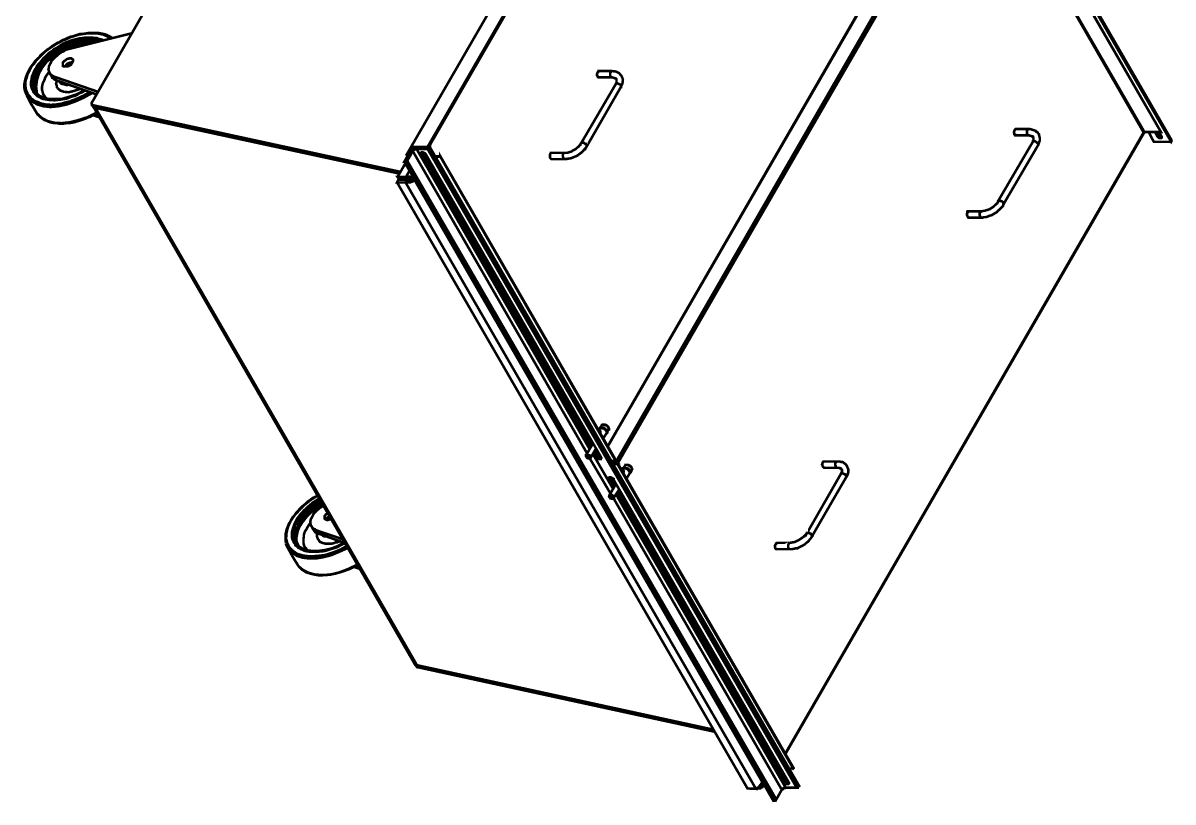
# Model space of a CAD drawing. Extents: x 0.1 to 11.6, y 0.3 to 16.2.
# Drawn here: x 2.492 to 7.016, y 5 to 8.066 of the extents above; entities that cross this region are included whole.
import ezdxf

# ---------------------------------------------------------------- set-up
doc = ezdxf.new("R2010")
doc.units = 0
doc.header["$MEASUREMENT"] = 0

msp = doc.modelspace()

# ---------------------------------------------------------------- linework, layer by layer
at = {"color": 0, "const_width": 0.01}
for points in [[(7.00999, 7.60167), (7.00999, 7.60335), (7.00999, 7.60499), (5.55832, 10.12), (5.52832, 10.17)], [(3.99832, 7.54335), (5.44336, 10.045), (5.50667, 10.045), (5.50836, 10.045), (5.50999, 10.045), (5.50999, 10.0433), (5.51167, 10.0433), (5.51167, 10.0417), (5.51167, 10.0433), (5.51335, 10.0433), (6.16835, 8.90831)], [(4.08333, 7.57835), (5.50667, 10.045)], [(6.16835, 8.905), (5.51167, 10.0417), (4.08832, 7.57835)], [(5.37999, 9.93668), (4.04167, 9.93668), (4.03, 9.93332), (4.02001, 9.92833), (4.01167, 9.91997), (2.76497, 7.75667), (2.76335, 7.75499), (2.76167, 7.75168), (2.76167, 7.74832), (2.76335, 7.74669), (2.76335, 7.74333), (2.76497, 7.74333), (2.76665, 7.74164), (2.77001, 7.74164), (3.97667, 7.47999)], [(4.79167, 6.40001), (6.20335, 8.845), (6.185, 8.875)], [(4.80664, 6.34169), (4.82335, 6.34169), (4.82667, 6.34169), (4.82667, 6.34332), (6.26833, 8.84332), (6.20503, 8.84332), (6.20335, 8.84332), (6.20335, 8.845), (6.20503, 8.845), (6.18668, 8.87668)], [(4.79167, 6.39833), (6.20503, 8.84332)], [(4.82667, 6.34169), (6.27001, 8.84332), (6.26833, 8.84332)], [(6.26665, 8.83501), (6.27501, 8.83501), (4.83003, 6.33501)], [(6.27501, 8.83333), (6.27669, 8.83333), (6.27832, 8.83501), (6.27501, 8.83501), (6.27501, 8.83333), (4.83165, 6.33333)], [(6.27669, 8.83333), (6.96832, 7.63667), (6.90332, 7.63667)], [(6.27832, 8.83501), (6.96832, 7.63667)], [(5.49001, 5.19), (6.90001, 7.63499), (6.27832, 8.715)], [(5.49164, 5.19), (6.90169, 7.63336), (6.90169, 7.63499), (6.90001, 7.63499), (6.90169, 7.63499), (6.90169, 7.63667), (6.90332, 7.63667), (6.27832, 8.71832)], [(2.84169, 8.00667), (2.84, 8.00836), (2.83501, 8.01167), (2.82835, 8.01497), (2.82167, 8.01833), (2.81332, 8.02165), (2.80501, 8.02333), (2.79665, 8.02501), (2.78836, 8.02669), (2.77832, 8.02669), (2.77001, 8.02669), (2.75999, 8.02669), (2.75, 8.02669), (2.74164, 8.02501), (2.72999, 8.02333), (2.71832, 8.02333), (2.70833, 8.02001), (2.69835, 8.01665), (2.68832, 8.01335), (2.67833, 8.01167), (2.66667, 8.00667), (2.65668, 8.00168), (2.64665, 7.99832), (2.63667, 7.99164), (2.625, 7.98665), (2.61501, 7.97999), (2.60667, 7.97499), (2.59668, 7.96669), (2.58832, 7.96164), (2.57835, 7.95335), (2.56999, 7.94667), (2.56168, 7.94), (2.55501, 7.93001), (2.54665, 7.92333), (2.53999, 7.91667), (2.53331, 7.90668), (2.52669, 7.89833), (2.52165, 7.89165), (2.51665, 7.88336), (2.51167, 7.87332), (2.50836, 7.86664), (2.50499, 7.85835), (2.50168, 7.84831), (2.5, 7.84169), (2.49832, 7.83333), (2.49669, 7.82497), (2.49669, 7.81836), (2.49669, 7.81168), (2.49832, 7.80333), (2.5, 7.79665), (2.5, 7.79335)], [(2.75331, 7.79335), (2.75168, 7.79167), (2.74164, 7.78668), (2.72999, 7.78), (2.71832, 7.77501), (2.70833, 7.77001), (2.69667, 7.76497), (2.68668, 7.76167), (2.67503, 7.75667), (2.66499, 7.75499), (2.65332, 7.75168), (2.64333, 7.74832), (2.63167, 7.74669), (2.62169, 7.74501), (2.61165, 7.74501), (2.60167, 7.74333), (2.59169, 7.74501), (2.58165, 7.74501), (2.57335, 7.74669), (2.565, 7.74832), (2.55664, 7.75168), (2.55003, 7.75499), (2.54335, 7.75667), (2.535, 7.75999), (2.53, 7.76497), (2.52333, 7.76833), (2.52001, 7.77501), (2.51497, 7.78), (2.50999, 7.78668), (2.50836, 7.79167), (2.50499, 7.79833), (2.50331, 7.80501), (2.50168, 7.81332), (2.50168, 7.81999), (2.50168, 7.82667), (2.50168, 7.83664), (2.50331, 7.84332), (2.50667, 7.85167), (2.50836, 7.86003), (2.51167, 7.86833), (2.51665, 7.87668), (2.52001, 7.88499), (2.52501, 7.89501), (2.53168, 7.90169), (2.53836, 7.91), (2.54335, 7.91835), (2.55165, 7.92665), (2.56, 7.935), (2.56668, 7.94168), (2.57667, 7.95167), (2.58501, 7.95833), (2.595, 7.965), (2.60499, 7.97168), (2.61501, 7.97835), (2.625, 7.98503), (2.63667, 7.99001), (2.64665, 7.99669), (2.65668, 8), (2.66835, 8.00499), (2.67833, 8.00999), (2.69, 8.01335), (2.69997, 8.01665), (2.71164, 8.02001), (2.72168, 8.02165), (2.73335, 8.02333), (2.74333, 8.02501), (2.75331, 8.02501), (2.76497, 8.02501), (2.77333, 8.02501), (2.78331, 8.02501), (2.79167, 8.02333), (2.80003, 8.02165), (2.80832, 8.02001), (2.815, 8.01665), (2.82335, 8.01335), (2.83003, 8.00999), (2.83501, 8.00499), (2.83664, 8.00499)], [(2.75331, 8.00836), (2.75499, 8.00836), (2.76497, 8.00836), (2.77333, 8.00667), (2.78168, 8.00667), (2.78836, 8.00331), (2.79665, 8.00168), (2.80333, 8), (2.80664, 7.99832), (2.80333, 8), (2.79665, 8.00168), (2.78836, 8.00331), (2.78168, 8.00667), (2.77333, 8.00667), (2.76497, 8.00836), (2.75499, 8.00836), (2.74669, 8.00836), (2.73665, 8.00836), (2.72667, 8.00667), (2.71669, 8.00499), (2.70665, 8.00168), (2.69499, 8), (2.685, 7.99669), (2.67503, 7.99333), (2.66499, 7.98833), (2.655, 7.98503), (2.64501, 7.97835), (2.63667, 7.97499), (2.625, 7.96832), (2.61501, 7.96332), (2.60667, 7.95503), (2.59831, 7.94997), (2.59, 7.94168), (2.58165, 7.935), (2.57335, 7.92833), (2.56668, 7.91997), (2.56, 7.91168), (2.55333, 7.905), (2.54665, 7.89665), (2.54335, 7.88835), (2.53836, 7.88167), (2.53331, 7.87169), (2.53168, 7.86501), (2.52832, 7.85835), (2.52669, 7.84831), (2.52501, 7.84169), (2.52333, 7.83501), (2.52333, 7.82667), (2.52333, 7.81999), (2.52501, 7.81332), (2.52832, 7.80664), (2.53, 7.80165), (2.53331, 7.79497), (2.53668, 7.78999), (2.54167, 7.785), (2.54665, 7.78), (2.55333, 7.77832), (2.55832, 7.77333), (2.565, 7.77001), (2.57167, 7.76665), (2.58003, 7.76665), (2.58832, 7.76497), (2.59668, 7.76335), (2.60499, 7.76335), (2.61333, 7.76167), (2.625, 7.76335), (2.63336, 7.76335), (2.64333, 7.76497), (2.65332, 7.76665), (2.66336, 7.76833), (2.67333, 7.77165), (2.68332, 7.77669), (2.69499, 7.77832), (2.70503, 7.78331), (2.715, 7.78999), (2.72499, 7.79335), (2.73503, 7.80003), (2.73665, 7.80165)], [(2.80003, 7.99669), (2.77501, 8.00331), (2.74832, 8.00499), (2.72, 8.00168), (2.68832, 7.99333), (2.65831, 7.98167), (2.62831, 7.96669), (2.60167, 7.94835), (2.57667, 7.92665), (2.55664, 7.90332), (2.54167, 7.87999), (2.53168, 7.85667), (2.52832, 7.83333), (2.53168, 7.81332), (2.53999, 7.79497)], [(2.79833, 7.99501), (2.79167, 7.99832), (2.785, 8), (2.77669, 8), (2.76833, 8.00168), (2.75999, 8.00331), (2.75168, 8.00331), (2.74164, 8.00331), (2.73167, 8.00168), (2.72331, 8), (2.71332, 8), (2.70335, 7.99832), (2.69336, 7.99501), (2.68332, 7.99001), (2.67165, 7.98833), (2.66168, 7.98335), (2.65169, 7.97835), (2.64165, 7.97331), (2.63336, 7.96669), (2.62332, 7.96164), (2.61333, 7.95503), (2.60499, 7.94997), (2.59668, 7.94168), (2.58832, 7.935), (2.58003, 7.92833), (2.57335, 7.91997), (2.56668, 7.91336), (2.56, 7.90668), (2.55501, 7.89833), (2.54833, 7.88997), (2.54335, 7.88336), (2.53999, 7.87332), (2.53668, 7.86664), (2.53331, 7.86003), (2.53168, 7.84999), (2.53168, 7.84332), (2.53, 7.83664), (2.53, 7.82835), (2.53, 7.82335), (2.53168, 7.815), (2.53168, 7.81), (2.535, 7.80333), (2.53836, 7.79833), (2.54335, 7.79167), (2.54665, 7.78836), (2.55165, 7.78331), (2.55664, 7.77832), (2.56332, 7.77669), (2.56999, 7.77333), (2.57835, 7.77001), (2.58501, 7.76833), (2.59332, 7.76665), (2.60167, 7.76665), (2.61003, 7.76665), (2.61333, 7.76665)], [(2.91835, 8.02501), (2.67833, 7.965), (2.67165, 7.96332), (2.66336, 7.96164), (2.65668, 7.95833), (2.65001, 7.95335), (2.64333, 7.95167), (2.63667, 7.94667), (2.62999, 7.94168), (2.625, 7.93668), (2.61833, 7.93164), (2.61333, 7.92665), (2.60835, 7.92165), (2.60335, 7.91667), (2.60167, 7.91), (2.59831, 7.905), (2.595, 7.89833), (2.59332, 7.89501), (2.59332, 7.88835), (2.59169, 7.88336), (2.59332, 7.87831), (2.595, 7.87332), (2.59668, 7.87001), (2.59831, 7.86501), (2.60167, 7.86165), (2.60499, 7.86003), (2.61003, 7.85667), (2.61333, 7.85499)], [(2.80664, 7.99832), (2.77501, 8.00499), (2.74333, 8.00836), (2.71164, 8.00499), (2.68001, 7.99669), (2.65001, 7.98503), (2.62332, 7.96669)], [(2.75331, 8.00836), (2.75499, 8.00836)], [(2.62332, 7.96669), (2.595, 7.94835), (2.57167, 7.92503), (2.55165, 7.90169), (2.53668, 7.87831), (2.52669, 7.85499), (2.52333, 7.83165), (2.52501, 7.81168), (2.53331, 7.79335), (2.54833, 7.77832), (2.56668, 7.76833), (2.59, 7.76335), (2.61664, 7.76167), (2.64501, 7.76497), (2.67665, 7.77333), (2.70665, 7.785), (2.73665, 7.80165)], [(2.78668, 7.99164), (2.77669, 7.99333), (2.76833, 7.99501), (2.75999, 7.99501), (2.75168, 7.99501), (2.74164, 7.99501), (2.73167, 7.99333), (2.72168, 7.99164), (2.71332, 7.99001), (2.70335, 7.98833), (2.69336, 7.98503), (2.68332, 7.98167), (2.67165, 7.97667), (2.66168, 7.97331), (2.65169, 7.96669), (2.64165, 7.96332), (2.63336, 7.95665), (2.62332, 7.95167), (2.61333, 7.94499), (2.60499, 7.93832), (2.59668, 7.93001), (2.59, 7.92333), (2.58165, 7.91667), (2.57497, 7.90831), (2.56668, 7.90169), (2.56168, 7.89501), (2.55501, 7.88499), (2.55165, 7.87831), (2.54665, 7.87169), (2.54335, 7.86165), (2.53999, 7.85499), (2.53668, 7.84831), (2.535, 7.83832), (2.53331, 7.83165), (2.53331, 7.82497), (2.53331, 7.81836), (2.535, 7.81168), (2.53668, 7.80501), (2.53836, 7.79833), (2.53999, 7.79665)], [(2.54497, 7.78999), (2.54335, 7.78999), (2.54167, 7.79665), (2.53999, 7.80165), (2.53836, 7.80832), (2.53668, 7.815), (2.53668, 7.82335), (2.53668, 7.83003), (2.53836, 7.83664), (2.53999, 7.845), (2.54335, 7.85167), (2.54497, 7.86003), (2.55003, 7.86833), (2.55501, 7.875), (2.55832, 7.88336), (2.565, 7.89165), (2.56999, 7.89833), (2.57835, 7.90668), (2.58333, 7.91336), (2.59169, 7.91997), (2.59999, 7.92833), (2.60835, 7.935), (2.61664, 7.94168), (2.625, 7.94667), (2.63499, 7.95335), (2.64501, 7.95833), (2.65332, 7.965), (2.66336, 7.96832), (2.67333, 7.97331), (2.68332, 7.97667), (2.69499, 7.97999), (2.70503, 7.98335), (2.715, 7.98665), (2.72331, 7.98833), (2.73335, 7.99001), (2.74333, 7.99001), (2.75331, 7.99164), (2.76167, 7.99164), (2.77001, 7.99001), (2.77669, 7.99001)], [(2.66, 7.95833), (2.66, 7.96001), (2.66997, 7.965), (2.68001, 7.96832), (2.69, 7.97331), (2.69997, 7.97667), (2.71001, 7.97835), (2.72, 7.97999), (2.72999, 7.98335), (2.74164, 7.98503), (2.75, 7.98503), (2.75836, 7.98665)], [(2.63167, 7.94168), (2.60667, 7.93001), (2.58501, 7.91336), (2.56836, 7.89165), (2.55501, 7.86833), (2.54665, 7.84169), (2.54335, 7.815), (2.54665, 7.78836)], [(2.54167, 7.88499), (2.53836, 7.88167), (2.53331, 7.87169), (2.53168, 7.86501), (2.52832, 7.85667), (2.52669, 7.84831), (2.52501, 7.84169), (2.52333, 7.83501), (2.52333, 7.82667), (2.52333, 7.81999), (2.52501, 7.81332), (2.52832, 7.80664), (2.53, 7.80165), (2.53168, 7.79833)], [(2.54167, 7.88499), (2.54335, 7.88499)], [(2.58501, 7.76833), (2.58333, 7.77001), (2.57835, 7.77501), (2.57497, 7.78), (2.57167, 7.785), (2.56999, 7.78999), (2.56836, 7.79665), (2.56668, 7.80165), (2.56668, 7.81), (2.56668, 7.815), (2.56836, 7.82335), (2.56999, 7.83003), (2.57335, 7.83664), (2.57667, 7.84332), (2.57835, 7.84999), (2.58333, 7.85835), (2.58832, 7.86501), (2.59332, 7.87169), (2.595, 7.87332)], [(2.59668, 7.87001), (2.60499, 7.85499), (2.60667, 7.84999), (2.61003, 7.84831), (2.61333, 7.845), (2.61833, 7.84169), (2.62332, 7.84), (2.78, 7.785)], [(2.68668, 7.91168), (2.68332, 7.91168), (2.68001, 7.91), (2.67665, 7.91), (2.67165, 7.90831), (2.66997, 7.90668), (2.66499, 7.905), (2.66168, 7.90169), (2.66, 7.89833), (2.65831, 7.89501)], [(2.66, 7.89665), (2.66, 7.89833), (2.66336, 7.90169), (2.66667, 7.905), (2.67165, 7.90668), (2.67503, 7.90831), (2.68001, 7.91), (2.68332, 7.91168)], [(2.685, 7.90831), (2.68332, 7.90831), (2.68164, 7.90668), (2.67665, 7.90668), (2.67333, 7.905), (2.66997, 7.90332), (2.66667, 7.90001), (2.66336, 7.89665), (2.66, 7.89501)], [(2.68332, 7.90668), (2.68001, 7.905), (2.67665, 7.90332), (2.67165, 7.90169), (2.66997, 7.89833), (2.66667, 7.89665), (2.66499, 7.89501)], [(4.80832, 7.85167), (4.75667, 7.85167), (4.75499, 7.85167), (4.75331, 7.85335), (4.75168, 7.85499), (4.75168, 7.85835), (4.75, 7.86003), (4.75, 7.86333), (4.75, 7.86664), (4.75168, 7.87001), (4.75168, 7.87169), (4.75331, 7.87332), (4.75667, 7.875), (4.75667, 7.87668), (4.80832, 7.87668), (4.80664, 7.87668), (4.80501, 7.875), (4.80333, 7.87332), (4.80333, 7.87169), (4.80165, 7.87001), (4.80165, 7.86664), (4.80165, 7.86333), (4.80165, 7.86003), (4.80165, 7.85835), (4.80333, 7.85499), (4.80333, 7.85335), (4.80501, 7.85167), (4.80664, 7.85167), (4.80832, 7.85167), (4.81, 7.85167), (4.815, 7.84999), (4.81668, 7.84999), (4.81999, 7.84831), (4.82167, 7.84831), (4.82335, 7.84831), (4.82497, 7.84668), (4.82667, 7.845), (4.82667, 7.84169), (4.82667, 7.84), (4.82667, 7.83664), (4.82667, 7.83501), (4.82667, 7.83165), (4.82497, 7.82835), (4.82335, 7.82497), (4.68668, 7.59169), (4.685, 7.59), (4.685, 7.58664), (4.68001, 7.58333), (4.67665, 7.57835), (4.67333, 7.57667), (4.66835, 7.57167), (4.66336, 7.56836), (4.66, 7.56668), (4.65332, 7.56332), (4.65001, 7.56), (4.64333, 7.55832), (4.63835, 7.55664), (4.63336, 7.55501), (4.62831, 7.55501), (4.625, 7.55501), (4.62169, 7.55501), (4.57167, 7.55501), (4.56999, 7.55501), (4.56836, 7.55501), (4.56836, 7.55333), (4.56668, 7.55165), (4.565, 7.54833), (4.565, 7.54497), (4.565, 7.54335), (4.565, 7.53999), (4.565, 7.53668), (4.56668, 7.53331), (4.56836, 7.53168), (4.56999, 7.53), (4.57167, 7.53), (4.62169, 7.53), (4.61664, 7.535), (4.61501, 7.54335), (4.61664, 7.55165), (4.61833, 7.55333), (4.62001, 7.55501), (4.62169, 7.55501)], [(4.84332, 7.81332), (4.84999, 7.82835), (4.85167, 7.84332), (4.84668, 7.85667), (4.83664, 7.86833), (4.82335, 7.875), (4.80832, 7.87668)], [(2.62332, 7.84), (2.61333, 7.85499), (2.78668, 7.79497)], [(2.62668, 7.81), (2.625, 7.81332), (2.625, 7.81668), (2.62332, 7.82167), (2.62169, 7.82667), (2.62332, 7.83165), (2.62332, 7.83664), (2.625, 7.84)], [(2.67333, 7.82335), (2.67165, 7.82335), (2.66667, 7.82167), (2.66168, 7.82167), (2.65668, 7.82335), (2.65169, 7.82497), (2.64833, 7.82497), (2.64333, 7.82667), (2.63997, 7.83003), (2.63667, 7.83333), (2.63667, 7.83664)], [(4.68668, 7.59169), (4.68832, 7.59332), (4.69, 7.595), (4.69336, 7.595), (4.69667, 7.595), (4.69835, 7.59332), (4.70167, 7.59169), (4.70335, 7.59), (4.70665, 7.59), (4.70833, 7.58664), (4.70833, 7.58501), (4.70833, 7.58165), (4.70833, 7.58003), (4.70833, 7.57835), (4.84332, 7.81332), (4.845, 7.81332), (4.845, 7.815), (4.84332, 7.81836), (4.84332, 7.81999), (4.84169, 7.82335), (4.83832, 7.82497), (4.83664, 7.82497), (4.83333, 7.82667), (4.83003, 7.82835), (4.82835, 7.82835), (4.82667, 7.82835), (4.82497, 7.82667), (4.82335, 7.82497)], [(2.50168, 7.79335), (2.50168, 7.79167), (2.50499, 7.785), (2.50836, 7.77832), (2.50836, 7.77669), (2.51167, 7.77333), (2.51497, 7.76497), (2.52001, 7.75499), (2.52333, 7.74669), (2.52832, 7.74001), (2.53331, 7.73167), (2.53836, 7.72331), (2.54335, 7.715), (2.54833, 7.70665), (2.55003, 7.70665), (2.55501, 7.70167), (2.55832, 7.69667), (2.565, 7.69168), (2.56999, 7.68832), (2.57667, 7.68332), (2.58333, 7.68164), (2.59, 7.67833), (2.59831, 7.67503), (2.60667, 7.67333), (2.61501, 7.67165), (2.625, 7.67165), (2.63336, 7.66997), (2.64333, 7.66997), (2.65169, 7.66997), (2.66168, 7.67165), (2.67165, 7.67165), (2.68332, 7.67333), (2.69336, 7.67503), (2.70335, 7.67833), (2.715, 7.68164), (2.72499, 7.685), (2.73503, 7.68832), (2.74501, 7.69336), (2.75667, 7.69667), (2.76665, 7.70335), (2.77669, 7.70833), (2.78168, 7.71164)], [(2.50499, 7.785), (2.51665, 7.75999), (2.52333, 7.74832), (2.53168, 7.73503), (2.54665, 7.71001), (2.54833, 7.70665)], [(2.51167, 7.77333), (2.52832, 7.75667), (2.54833, 7.74501), (2.57167, 7.73833), (2.59999, 7.73503), (2.63167, 7.73833), (2.66336, 7.74501), (2.69667, 7.75667), (2.72999, 7.77165), (2.76335, 7.78999)], [(2.73335, 7.80165), (2.72999, 7.80165), (2.72168, 7.79497), (2.71164, 7.78999), (2.70167, 7.785), (2.69168, 7.78168), (2.68164, 7.77832), (2.67165, 7.77501), (2.66, 7.77165), (2.65001, 7.76833), (2.64165, 7.76665), (2.63167, 7.76665), (2.62169, 7.76665), (2.61333, 7.76665), (2.60335, 7.76665), (2.595, 7.76665), (2.58832, 7.76665), (2.57835, 7.77001), (2.57167, 7.77165), (2.56668, 7.77501), (2.55832, 7.77832), (2.55333, 7.78168), (2.54833, 7.78668), (2.54335, 7.78999), (2.53999, 7.79497)], [(2.62668, 7.81), (2.63835, 7.80003), (2.65332, 7.79497), (2.67165, 7.79335), (2.69168, 7.79833), (2.71669, 7.80664)], [(2.76335, 7.74501), (2.76833, 7.73665), (4.03331, 5.54167), (4.03999, 5.53331), (4.04167, 5.53168), (4.04335, 5.53), (4.04665, 5.53)], [(2.77001, 7.74164), (2.77669, 7.73167), (2.77333, 7.73167), (2.77001, 7.73335), (2.76833, 7.73503), (2.76833, 7.73665), (2.76833, 7.73503), (2.77001, 7.73335), (2.77333, 7.73167), (2.77669, 7.73167), (3.97168, 7.47331), (2.77669, 7.73167), (4.04167, 5.53836), (4.04665, 5.53), (5.21164, 5.27669)], [(2.54833, 7.70665), (2.56668, 7.69168), (2.58832, 7.68001), (2.61501, 7.67333), (2.64333, 7.67165), (2.67503, 7.67503), (2.70833, 7.68332), (2.74501, 7.69499), (2.78168, 7.71332)], [(2.76665, 7.70335), (2.79167, 7.69499)], [(2.78, 7.71001), (2.78331, 7.70833)], [(6.44835, 7.62332), (6.44667, 7.62332), (6.44499, 7.625), (6.44336, 7.625), (6.44168, 7.62668), (6.44168, 7.62999), (6.44168, 7.63336), (6.44168, 7.63667), (6.44168, 7.63997), (6.44168, 7.64165), (6.44336, 7.64501), (6.44499, 7.64665), (6.44667, 7.64833), (6.44835, 7.64833)], [(6.46332, 7.59668), (6.465, 7.59831), (6.465, 7.59999), (6.46669, 7.59999), (6.47, 7.59999), (6.47331, 7.59999), (6.47667, 7.59831), (6.47835, 7.59668), (6.47999, 7.595), (6.48335, 7.59169), (6.48503, 7.59), (6.48503, 7.58832), (6.48503, 7.58664), (6.48503, 7.58501)], [(6.91997, 7.63667), (6.94, 7.59831), (7.00836, 7.59831)], [(6.94499, 7.63667), (6.95335, 7.62001), (6.95503, 7.61833), (6.95665, 7.61664), (6.95833, 7.61501), (6.96164, 7.61333), (6.96332, 7.61333), (6.96669, 7.61333), (6.96832, 7.61333), (6.97, 7.61333), (6.97168, 7.61501), (6.97168, 7.61664), (6.97168, 7.61833), (6.97, 7.62001), (6.96164, 7.63667)], [(6.95167, 7.63667), (6.95665, 7.62668), (6.95335, 7.62001)], [(6.97168, 7.62001), (6.97, 7.62001), (6.96832, 7.62001), (6.965, 7.62169), (6.96332, 7.62332), (6.96001, 7.625), (6.95833, 7.625), (6.95665, 7.62668)], [(6.96669, 7.62831), (6.96332, 7.62332)], [(4.02501, 7.56168), (4.71001, 6.37332)], [(4.03999, 7.56999), (4.72, 6.38997)], [(4.72331, 6.39501), (4.05832, 7.54833), (4.05664, 7.55165), (4.05664, 7.55333), (4.05664, 7.55501), (4.05832, 7.55501), (4.06, 7.55664), (4.06332, 7.55664), (4.065, 7.55664), (4.06836, 7.55501), (4.06999, 7.55501), (4.07335, 7.55333), (4.07497, 7.55165), (4.07667, 7.54833), (4.76497, 6.35835), (4.76665, 6.35499), (4.76665, 6.35335), (4.76497, 6.35167), (4.76497, 6.34999), (4.76167, 6.34999), (4.75999, 6.34999), (4.75667, 6.34999), (4.75499, 6.34999), (4.75168, 6.35167), (4.75, 6.35335), (4.74669, 6.35499), (4.74501, 6.35835), (4.73503, 6.37332)], [(4.05832, 7.54833), (4.06332, 7.55501), (4.06168, 7.55664)], [(4.06332, 7.55501), (4.72835, 6.40169)], [(4.065, 7.55003), (4.06999, 7.55501)], [(4.07497, 7.55333), (4.06836, 7.54335)], [(4.08333, 7.56999), (5.535, 5.05664), (5.53668, 5.05664), (5.53836, 5.05664), (5.53999, 5.05664), (5.53999, 5.05832), (5.54167, 5.06), (5.54167, 5.06168), (4.09, 7.57497)], [(4.09169, 7.57835), (5.54497, 5.06332), (5.54167, 5.06168)], [(4.62169, 7.53), (4.64665, 7.53331), (4.67165, 7.54335), (4.69168, 7.55832), (4.70833, 7.57835)], [(3.965, 7.46001), (3.99501, 7.51167)], [(3.99164, 7.52001), (5.44336, 5.00499), (5.44667, 5.00499)], [(3.99501, 7.52001), (5.44667, 5.00499), (5.44835, 5.00499), (5.44997, 5.00499), (5.45167, 5.00667), (5.45335, 5.00667), (5.45335, 5.00836), (5.45503, 5.00999), (4.00331, 7.52333)], [(4.00667, 7.54335), (3.99832, 7.54335), (4, 7.54335), (4.00499, 7.54335)], [(4.08165, 7.54167), (4.07167, 7.54167)], [(4.08165, 7.53999), (4.07167, 7.53999)], [(4.13336, 7.54167), (4.11333, 7.54167)], [(4.13336, 7.53999), (4.11501, 7.53999)], [(4.03, 7.45503), (4.02832, 7.45503), (4.02501, 7.45665), (4.02001, 7.45833), (4.01665, 7.46001), (4.01167, 7.46164), (4.00667, 7.46164), (4.00331, 7.46164), (3.99832, 7.46001), (4.00499, 7.44997), (3.97168, 7.44997), (3.965, 7.46001), (3.99832, 7.46001), (4.01167, 7.48335)], [(4.00168, 7.44835), (3.96832, 7.44835), (3.96332, 7.43832), (3.99669, 7.43832), (4.00168, 7.44835), (4.00667, 7.44667), (4.01335, 7.44667), (4.01833, 7.44667), (4.02165, 7.44835)], [(3.96332, 7.43832), (5.34169, 5.05333), (5.375, 5.05165), (3.99669, 7.43832), (4.00168, 7.43832), (4.00667, 7.43832), (4.00999, 7.43832), (4.01497, 7.43832), (4.01833, 7.44), (4.02333, 7.44168), (4.02669, 7.44336), (4.03, 7.44667), (4.03168, 7.44835), (4.03331, 7.44835)], [(4.03, 7.44997), (4.02501, 7.44997), (4.02001, 7.45167), (4.01497, 7.45167), (4.00836, 7.45167), (4.00499, 7.44997)], [(5.40001, 5.08003), (5.40001, 5.07835), (4.03168, 7.44835), (4.02165, 7.44835), (4.03168, 7.44835)], [(6.26335, 7.32497), (6.26167, 7.32497), (6.25999, 7.32497), (6.25836, 7.32167), (6.25667, 7.32167), (6.25499, 7.31836), (6.25499, 7.315), (6.25499, 7.31168), (6.25499, 7.31), (6.25667, 7.30664), (6.25836, 7.30333), (6.25999, 7.30165), (6.26167, 7.30003), (6.26335, 7.30003)], [(6.32667, 7.36333), (6.32835, 7.36501), (6.33003, 7.36501), (6.33333, 7.36664), (6.33501, 7.36664), (6.33664, 7.36501), (6.34, 7.36501), (6.34332, 7.36333), (6.34668, 7.36003), (6.34831, 7.35835), (6.34831, 7.35667), (6.34999, 7.35499), (6.34999, 7.35335), (6.34831, 7.35167)], [(4.77501, 6.43164), (4.78836, 6.45335), (4.78836, 6.45503), (4.78836, 6.45665), (4.78668, 6.46001), (4.785, 6.46164), (4.78331, 6.465), (4.78, 6.46669), (4.77832, 6.46832), (4.77501, 6.47), (4.77165, 6.47), (4.76833, 6.47168), (4.76665, 6.47168), (4.76335, 6.47), (4.76167, 6.47), (4.75999, 6.46832), (4.75667, 6.46164)], [(4.78999, 6.45503), (4.79497, 6.46669), (4.79665, 6.46669), (4.79665, 6.46832), (4.79665, 6.47), (4.79497, 6.47331), (4.79335, 6.47667), (4.79167, 6.47835), (4.78999, 6.47999), (4.78668, 6.48167), (4.78168, 6.48335), (4.78, 6.48503), (4.77669, 6.48503), (4.77333, 6.48503), (4.77001, 6.48503), (4.76833, 6.48335), (4.76833, 6.48167), (4.75999, 6.47)], [(4.75999, 6.46669), (4.75999, 6.46832), (4.76167, 6.47168), (4.76335, 6.47331), (4.76497, 6.47331), (4.76833, 6.47331), (4.77001, 6.47331), (4.77501, 6.47331), (4.77832, 6.47168), (4.78, 6.46832), (4.78331, 6.46669), (4.78668, 6.465), (4.78836, 6.46332), (4.78999, 6.46001), (4.78999, 6.45665), (4.78999, 6.45503), (4.78999, 6.45335), (4.78836, 6.45167), (4.78668, 6.45167)], [(4.79497, 6.47331), (4.79335, 6.47499), (4.79167, 6.47835), (4.78836, 6.48167), (4.785, 6.48335), (4.78168, 6.48503), (4.78, 6.48503), (4.77669, 6.48503), (4.77501, 6.48503)], [(4.75667, 6.45833), (4.75836, 6.45833), (4.75999, 6.46001), (4.76167, 6.46001), (4.76335, 6.45833), (4.76335, 6.45665), (4.76167, 6.45503), (4.75999, 6.45503)], [(4.73335, 6.41), (4.70665, 6.36501)], [(4.72499, 6.35499), (4.74501, 6.38997)], [(4.74501, 6.35835), (4.75, 6.36501), (4.74001, 6.38167)], [(4.71832, 6.35167), (4.72, 6.35167), (4.72168, 6.35335), (4.72331, 6.35335), (4.72499, 6.35499), (4.72499, 6.35667), (4.72331, 6.36003), (4.72168, 6.36165), (4.72, 6.36165), (4.72, 6.36501), (4.71669, 6.36501), (4.71332, 6.36664), (4.71164, 6.36664), (4.70833, 6.36664), (4.70833, 6.36501), (4.70665, 6.36501), (4.70665, 6.36165), (4.70833, 6.36003), (4.70833, 6.35835)], [(4.72168, 6.35167), (4.80333, 6.21332)], [(4.73335, 6.37001), (4.81332, 6.23167)], [(4.75, 6.36501), (4.75168, 6.36165), (4.75499, 6.36165), (4.75667, 6.36003), (4.75836, 6.35835), (4.76167, 6.35667), (4.76497, 6.35667)], [(4.81168, 6.33501), (4.83003, 6.33501), (4.83165, 6.33333), (4.81168, 6.33333)], [(4.83165, 6.33165), (4.81332, 6.33165)], [(4.83003, 6.33003), (4.815, 6.33003)], [(4.82497, 6.34332), (4.82667, 6.34332)], [(5.595, 6.04497), (5.72999, 6.27832), (5.73167, 6.28), (5.73503, 6.28668), (5.73665, 6.29167), (5.73833, 6.29833), (5.73833, 6.30165), (5.73833, 6.30832), (5.73665, 6.31332), (5.73503, 6.31668), (5.73335, 6.32167), (5.72999, 6.32667), (5.72835, 6.32835), (5.72499, 6.33165), (5.72, 6.33501), (5.71669, 6.33832), (5.71001, 6.33832), (5.70503, 6.34), (5.69997, 6.34), (5.69336, 6.34), (5.64333, 6.34), (5.64165, 6.34), (5.63997, 6.33832), (5.63835, 6.33832), (5.63667, 6.33501), (5.63667, 6.33165), (5.63499, 6.32835), (5.63667, 6.32667), (5.63667, 6.32335), (5.63835, 6.31999), (5.63997, 6.31836), (5.64165, 6.31668), (5.64333, 6.315), (5.69336, 6.315), (5.69667, 6.315), (5.69997, 6.315), (5.70335, 6.315), (5.70503, 6.31332), (5.70833, 6.31332), (5.71001, 6.31168), (5.71164, 6.31), (5.71164, 6.30832), (5.71332, 6.30664), (5.71332, 6.30501), (5.71332, 6.30165), (5.71332, 6.30003), (5.71164, 6.29665), (5.71001, 6.29335), (5.70833, 6.28999), (5.57497, 6.05664), (5.57497, 6.05832), (5.57667, 6.05832), (5.57835, 6.05832), (5.58165, 6.05832), (5.58501, 6.05832), (5.58664, 6.05664), (5.59, 6.05664), (5.59169, 6.05333), (5.595, 6.05165), (5.595, 6.04833), (5.59668, 6.04665), (5.595, 6.04497), (5.59169, 6.03836), (5.58664, 6.03331), (5.58333, 6.02832), (5.57835, 6.02333), (5.57335, 6.02001), (5.56836, 6.01497), (5.56332, 6.01167), (5.55664, 6.00836), (5.55003, 6.00499), (5.54335, 6.00168), (5.53836, 5.99832), (5.53, 5.99832), (5.52501, 5.99669), (5.51665, 5.99501), (5.51167, 5.99501), (5.50836, 5.99501), (5.45833, 5.99501), (5.45503, 5.99501), (5.45335, 5.99669), (5.45167, 5.99832), (5.45167, 6), (5.44997, 6.00331), (5.44997, 6.00836), (5.44997, 6.00999), (5.45167, 6.01335), (5.45335, 6.01497), (5.45503, 6.01833), (5.45665, 6.01833), (5.45833, 6.02001), (5.50836, 6.02001), (5.50499, 6.01833), (5.50331, 6.01497), (5.50331, 6.01335), (5.50168, 6.00999), (5.50168, 6.00836), (5.50168, 6.00331), (5.50168, 6), (5.50331, 5.99832), (5.50499, 5.99669), (5.50499, 5.99501), (5.50667, 5.99501), (5.50836, 5.99501)], [(5.69336, 6.34), (5.69168, 6.33832), (5.69, 6.33832), (5.68832, 6.33501), (5.68668, 6.33165), (5.68668, 6.32835), (5.68668, 6.32667), (5.68832, 6.32335), (5.68832, 6.31999), (5.69, 6.31836), (5.69168, 6.31668), (5.69336, 6.315)], [(4.86501, 6.27165), (4.87831, 6.29335), (4.87999, 6.29497), (4.87999, 6.29833), (4.87831, 6.30003), (4.87831, 6.30165), (4.875, 6.30333), (4.87332, 6.30664), (4.87169, 6.30832), (4.86833, 6.31), (4.86501, 6.31168), (4.86165, 6.31332), (4.86003, 6.31332), (4.85667, 6.31332), (4.85499, 6.31168), (4.85167, 6.31), (4.84831, 6.30165)], [(4.84999, 6.30832), (4.85167, 6.31168), (4.85167, 6.31332), (4.85499, 6.31332), (4.85667, 6.31332), (4.86003, 6.315), (4.86165, 6.31332), (4.86501, 6.31332), (4.87001, 6.31332), (4.87332, 6.31168), (4.875, 6.30832), (4.87668, 6.30664), (4.87999, 6.30333), (4.88167, 6.30165), (4.88167, 6.30003), (4.88167, 6.29665), (4.87999, 6.29497), (4.87831, 6.29335), (4.87831, 6.29167)], [(4.84999, 6.30003), (4.84999, 6.30165), (4.85167, 6.30165), (4.85335, 6.30165), (4.85335, 6.30003), (4.85499, 6.30003), (4.85499, 6.29833), (4.85335, 6.29665), (4.85167, 6.29497)], [(4.88167, 6.29497), (4.88667, 6.30664), (4.88835, 6.31), (4.88667, 6.31168), (4.88667, 6.31332), (4.88499, 6.31668), (4.88336, 6.31836), (4.87999, 6.32167), (4.87668, 6.32335), (4.87332, 6.32497), (4.87169, 6.32667), (4.86833, 6.32667), (4.86501, 6.32667), (4.86165, 6.32667), (4.86165, 6.32497), (4.86003, 6.32335), (4.85167, 6.31168)], [(4.88667, 6.315), (4.88499, 6.31668), (4.88499, 6.31836), (4.88167, 6.32167), (4.87999, 6.32335), (4.87668, 6.32497), (4.87332, 6.32667), (4.87169, 6.32667), (4.86833, 6.32667), (4.86664, 6.32667)], [(5.72999, 6.27832), (5.72999, 6.28), (5.72999, 6.28331), (5.72835, 6.285), (5.72835, 6.28836), (5.72499, 6.28999), (5.72331, 6.28999), (5.72, 6.29167), (5.71669, 6.29335), (5.715, 6.29335), (5.71164, 6.29335), (5.71001, 6.29167), (5.70833, 6.28999)], [(4.815, 6.23665), (4.79665, 6.26833), (4.79497, 6.27165), (4.79497, 6.27333), (4.79665, 6.27501), (4.79665, 6.27669), (4.80003, 6.27832), (4.80165, 6.27832), (4.80333, 6.27832), (4.80664, 6.27669), (4.81, 6.27501), (4.81168, 6.27333), (4.815, 6.27165), (4.815, 6.26833), (5.50331, 5.07835), (5.50499, 5.07497), (5.50499, 5.07335), (5.50331, 5.07167), (5.50168, 5.06999), (5.49832, 5.06999), (5.49501, 5.06999), (5.49333, 5.07167), (5.49164, 5.07335), (5.48833, 5.07335), (5.48665, 5.07497), (5.48335, 5.07835), (4.82667, 6.21669)], [(4.79665, 6.26833), (4.80165, 6.27669), (4.80165, 6.27832)], [(4.82497, 6.25331), (4.79833, 6.20665)], [(4.80165, 6.27669), (4.81999, 6.24333)], [(3.65169, 6.20833), (3.64333, 6.20167), (3.63167, 6.19667), (3.62332, 6.19), (3.61333, 6.18332), (3.60499, 6.17503), (3.59668, 6.16835), (3.58832, 6.16168), (3.58003, 6.15332), (3.57335, 6.14501), (3.56668, 6.13835), (3.56, 6.12831), (3.55333, 6.12169), (3.54833, 6.11333), (3.54335, 6.10335), (3.53836, 6.09668), (3.535, 6.08832), (3.53168, 6.08003), (3.52832, 6.07167), (3.52669, 6.06332), (3.52501, 6.05664), (3.52501, 6.04665), (3.52501, 6.03999), (3.52501, 6.03331), (3.52501, 6.02501), (3.52669, 6.01833), (3.52669, 6.01665)], [(3.65169, 6.20665), (3.625, 6.19), (3.59999, 6.16997), (3.57835, 6.14833), (3.55832, 6.12668), (3.54335, 6.10335), (3.53331, 6.08003), (3.52832, 6.05832), (3.52669, 6.03668), (3.53168, 6.01833), (3.53999, 6.00168)], [(3.65831, 6.19499), (3.63167, 6.17833), (3.60835, 6.15831), (3.58664, 6.13667), (3.56999, 6.11501), (3.55832, 6.09169), (3.55165, 6.06999), (3.55003, 6.04833), (3.55333, 6.03), (3.56332, 6.01335), (3.57667, 6), (3.59668, 5.99164), (3.61833, 5.98503), (3.64333, 5.98503), (3.67165, 5.98665), (3.69997, 5.99501), (3.72999, 6.00499), (3.75836, 6.02001)], [(3.75836, 6.02001), (3.75331, 6.01665), (3.74333, 6.01167), (3.73503, 6.00667), (3.72499, 6.00168), (3.71332, 5.99832), (3.70167, 5.99501), (3.69168, 5.99164), (3.68164, 5.98833), (3.67165, 5.98665), (3.66336, 5.98665), (3.65332, 5.98503), (3.64333, 5.98503), (3.63336, 5.98503), (3.625, 5.98503), (3.61664, 5.98665), (3.60835, 5.98665), (3.59999, 5.98833), (3.59332, 5.99164), (3.58501, 5.99501), (3.58003, 5.99832), (3.57335, 6.00168), (3.56999, 6.00667), (3.56332, 6.00999), (3.56168, 6.01665), (3.55664, 6.02165), (3.55501, 6.02832), (3.55165, 6.03331), (3.55003, 6.03999), (3.55003, 6.04665), (3.55003, 6.05501), (3.55003, 6.06168), (3.55165, 6.06836), (3.55333, 6.07667), (3.55664, 6.08501), (3.56, 6.09169), (3.56332, 6.10167), (3.56836, 6.10835), (3.57335, 6.11664), (3.57835, 6.125), (3.58501, 6.13167), (3.59169, 6.13997), (3.59668, 6.14833), (3.60667, 6.155), (3.61333, 6.16168), (3.62169, 6.16997), (3.63167, 6.17665), (3.63997, 6.18332), (3.65001, 6.18832), (3.65831, 6.19499)], [(4.81, 6.19336), (4.81168, 6.19336), (4.81332, 6.19336), (4.815, 6.19499), (4.81668, 6.19667), (4.81668, 6.19835), (4.815, 6.19997), (4.815, 6.20167), (4.81332, 6.20503), (4.81, 6.20665), (4.80832, 6.20833), (4.80501, 6.20833), (4.80333, 6.20833), (4.80165, 6.20833), (4.80003, 6.20833), (4.79833, 6.20665), (4.79833, 6.20503), (4.79833, 6.20167), (4.79833, 6.19997), (4.80003, 6.19835)], [(4.815, 6.19667), (4.83832, 6.23167)], [(4.815, 6.19499), (5.47667, 5.04833)], [(4.82497, 6.21001), (5.49164, 5.05664)], [(5.48335, 5.07835), (5.48833, 5.08501), (4.83165, 6.22331)], [(3.66, 6.19168), (3.63667, 6.17665), (3.61333, 6.15831), (3.59332, 6.13835), (3.57667, 6.11501), (3.56332, 6.09332), (3.55664, 6.06999), (3.55333, 6.05003), (3.55664, 6.03168), (3.565, 6.01833)], [(3.66, 6.19), (3.65831, 6.19), (3.65001, 6.185), (3.63997, 6.17833), (3.63167, 6.17165), (3.62169, 6.16499), (3.61501, 6.15831), (3.60667, 6.15001), (3.59831, 6.14333), (3.59332, 6.13499), (3.58501, 6.12668), (3.58003, 6.12001), (3.57497, 6.11165), (3.57167, 6.10335), (3.56668, 6.09668), (3.56168, 6.08832), (3.56168, 6.08003), (3.55832, 6.07335), (3.55664, 6.06668), (3.55664, 6.05832), (3.55501, 6.05165), (3.55664, 6.04497), (3.55832, 6.03836), (3.56, 6.03168), (3.56168, 6.02501), (3.565, 6.02001), (3.56836, 6.01497), (3.57335, 6.00999), (3.57835, 6.00499), (3.58501, 6.00168), (3.59, 5.99832), (3.59668, 5.99501), (3.60335, 5.99333), (3.61165, 5.99001), (3.62001, 5.98833), (3.62831, 5.98665), (3.63667, 5.98665), (3.63997, 5.98665)], [(3.66667, 6.17833), (3.63997, 6.16), (3.61501, 6.13997), (3.595, 6.11664), (3.57835, 6.095), (3.56836, 6.07335), (3.56332, 6.05165), (3.565, 6.03), (3.57167, 6.01167)], [(3.66499, 6.18332), (3.63835, 6.16997), (3.61333, 6.15169), (3.595, 6.12999), (3.58003, 6.10499), (3.56999, 6.07667), (3.565, 6.04833), (3.56668, 6.01833)], [(3.57335, 6.00999), (3.57335, 6.01335), (3.56999, 6.02001), (3.56836, 6.02501), (3.56668, 6.03331), (3.56668, 6.03999), (3.56836, 6.04497), (3.56999, 6.05501), (3.57167, 6.06168), (3.57335, 6.06836), (3.57667, 6.07667), (3.58003, 6.08501), (3.58501, 6.09169), (3.59, 6.09999), (3.59668, 6.10835), (3.60167, 6.11501), (3.60835, 6.12332), (3.61501, 6.12999), (3.62332, 6.13835), (3.63167, 6.14501), (3.63997, 6.15169), (3.64833, 6.15831), (3.65668, 6.16499), (3.66667, 6.17165), (3.66997, 6.17333)], [(3.67333, 6.16667), (3.66667, 6.16168), (3.66, 6.15831), (3.655, 6.15332), (3.64833, 6.14833), (3.64333, 6.14333), (3.63835, 6.13835), (3.63336, 6.13167), (3.63167, 6.12668), (3.62831, 6.12001), (3.625, 6.11501), (3.62332, 6.11003), (3.62169, 6.10335), (3.62169, 6.09999), (3.62332, 6.09332), (3.62332, 6.09), (3.62668, 6.08501), (3.62831, 6.08165), (3.63167, 6.07835), (3.63499, 6.07497), (3.63997, 6.07335), (3.64333, 6.06999), (3.75168, 6.03331)], [(3.56668, 6.10667), (3.55664, 6.08664), (3.55003, 6.065), (3.55165, 6.04167), (3.55832, 6.02001)], [(3.56668, 6.10667), (3.56836, 6.10667)], [(3.69, 6.13835), (3.68832, 6.13499), (3.685, 6.13336), (3.68164, 6.12999), (3.68001, 6.12668), (3.67833, 6.125), (3.67833, 6.12169), (3.67833, 6.11833), (3.67833, 6.11501), (3.68001, 6.11333), (3.68332, 6.11165), (3.68668, 6.11003), (3.69, 6.11003), (3.69168, 6.11003), (3.69667, 6.11165), (3.69997, 6.11333), (3.70335, 6.11501)], [(3.69835, 6.12668), (3.69667, 6.125), (3.69336, 6.12169), (3.69, 6.12001), (3.68832, 6.11664), (3.68668, 6.11501), (3.685, 6.11165)], [(3.69997, 6.12332), (3.69667, 6.12169), (3.69336, 6.11833), (3.69, 6.11501), (3.69, 6.11333), (3.68832, 6.11003)], [(3.61165, 5.99001), (3.60835, 5.99333), (3.60499, 5.99832), (3.60167, 6.00168), (3.59831, 6.00667), (3.59668, 6.01167), (3.595, 6.01833), (3.595, 6.02501), (3.595, 6.03168), (3.595, 6.03668), (3.59668, 6.04497), (3.59668, 6.05165), (3.59831, 6.05832), (3.60167, 6.06668), (3.60667, 6.07335), (3.61003, 6.08003), (3.61501, 6.08832), (3.62001, 6.095), (3.62169, 6.09831)], [(3.62668, 6.08501), (3.63499, 6.06999), (3.63667, 6.06836), (3.63997, 6.06332), (3.64333, 6.06), (3.64833, 6.05832), (3.65332, 6.05664), (3.64333, 6.06999)], [(3.53, 6.00667), (3.54335, 5.98167), (3.55003, 5.97), (3.55664, 5.95833), (3.57335, 5.93164), (3.57497, 5.92833), (3.56999, 5.93832), (3.565, 5.94499), (3.56, 5.95335), (3.55501, 5.96164), (3.55003, 5.97), (3.54665, 5.97667), (3.54167, 5.98665), (3.53836, 5.99501), (3.535, 5.99832), (3.53331, 6), (3.53, 6.00667), (3.52669, 6.01335), (3.52669, 6.01497)], [(3.565, 6.01833), (3.57497, 6.00667), (3.59, 5.99669), (3.60835, 5.99001), (3.62999, 5.98833), (3.655, 5.98833), (3.68001, 5.99164), (3.70665, 5.99832), (3.73167, 6.00836), (3.75499, 6.02165)], [(3.73665, 6.02669), (3.73503, 6.02501), (3.72667, 6.02165), (3.72, 6.02165), (3.71332, 6.01833), (3.70665, 6.01665), (3.69997, 6.01665), (3.69168, 6.01665), (3.68668, 6.01665), (3.68001, 6.01665), (3.67503, 6.01833), (3.66835, 6.02001), (3.66499, 6.02165), (3.66, 6.02333), (3.65668, 6.02832), (3.655, 6.03168), (3.65169, 6.035), (3.65001, 6.03999), (3.64833, 6.04497), (3.64833, 6.04833), (3.64833, 6.05501), (3.65001, 6.05664)], [(3.65332, 6.05664), (3.75999, 6.01833)], [(3.68832, 6.04497), (3.68332, 6.04497), (3.67833, 6.04497), (3.67333, 6.04665), (3.66997, 6.05003), (3.66667, 6.05165)], [(5.50836, 6.02001), (5.52832, 6.02333), (5.54497, 6.03168), (5.56168, 6.04335), (5.57497, 6.05664)], [(3.53836, 5.99501), (3.55165, 5.97999), (3.56999, 5.96832), (3.59169, 5.96164), (3.61664, 5.95833), (3.64333, 5.95833), (3.67333, 5.96332), (3.70503, 5.97168), (3.73665, 5.98503), (3.77001, 6)], [(3.53999, 6.00168), (3.55333, 5.98833), (3.56999, 5.97667), (3.59332, 5.97), (3.62001, 5.96669), (3.64833, 5.96832), (3.67833, 5.97168), (3.71001, 5.98167), (3.74001, 5.99333), (3.76665, 6.00836)], [(3.57497, 5.92833), (3.59332, 5.91336), (3.61664, 5.90169), (3.64165, 5.89501), (3.66997, 5.89333), (3.70167, 5.89501), (3.73503, 5.90332), (3.77001, 5.91667), (3.80832, 5.935)], [(3.57497, 5.92833), (3.58832, 5.91499), (3.60667, 5.90332), (3.62999, 5.89665), (3.65668, 5.89165), (3.68668, 5.89333), (3.71832, 5.89833), (3.74832, 5.90668), (3.78, 5.91835), (3.80832, 5.93332)], [(3.81999, 5.91667), (3.79335, 5.92503)], [(3.81, 5.93001), (3.80664, 5.93164)], [(5.46164, 5.13167), (5.47168, 5.13167)], [(5.50499, 5.13167), (5.52165, 5.13167)], [(5.375, 5.05165), (5.38499, 5.05832), (5.39333, 5.06836), (5.40001, 5.07835)], [(5.405, 5.07167), (5.40332, 5.06836), (5.40332, 5.06332), (5.40001, 5.06168), (5.40001, 5.05832), (5.39501, 5.05664), (5.39165, 5.05333), (5.38835, 5.05333), (5.38499, 5.06)], [(5.40169, 5.06168), (5.40668, 5.06999)], [(5.48833, 5.08501), (5.49001, 5.08333), (5.49333, 5.08165), (5.49333, 5.08003), (5.49669, 5.07835), (5.5, 5.07667), (5.50331, 5.07667)], [(5.38835, 5.05333), (5.375, 5.05333)], [(5.45503, 5.00999), (5.47667, 5.04833), (5.47835, 5.05003), (5.47999, 5.05003), (5.48167, 5.05165), (5.48167, 5.05333), (5.48503, 5.05501), (5.48665, 5.05501), (5.49001, 5.05501), (5.49164, 5.05664), (5.535, 5.05664)]]:
    msp.add_lwpolyline(points, dxfattribs=at)
for points in [[(7.00836, 7.59831), (7.00999, 7.60167), (5.55832, 10.1166), (5.55664, 10.1133), (7.00836, 7.59831)], [(2.64833, 7.91), (2.64833, 7.90668), (2.64833, 7.905), (2.64833, 7.90169), (2.64833, 7.90001), (2.64833, 7.89665), (2.65169, 7.89501), (2.65332, 7.89501), (2.65668, 7.89501), (2.66, 7.89501), (2.66336, 7.89501), (2.66667, 7.89501), (2.67165, 7.89665), (2.67333, 7.89833), (2.67833, 7.90001), (2.68164, 7.90332), (2.68332, 7.90668), (2.685, 7.90831), (2.68668, 7.91168), (2.68832, 7.91499), (2.68832, 7.91835), (2.68832, 7.92165), (2.68668, 7.92333), (2.68332, 7.92503), (2.68164, 7.92665), (2.67833, 7.92665), (2.67503, 7.92665), (2.67165, 7.92503), (2.66835, 7.92503), (2.66336, 7.92333), (2.66, 7.91997), (2.65831, 7.91835), (2.655, 7.91667), (2.65169, 7.91336), (2.64833, 7.91)], [(6.46332, 7.59668), (6.32667, 7.36333), (6.32667, 7.36165), (6.32497, 7.35667), (6.32167, 7.35499), (6.31668, 7.34999), (6.31332, 7.34668), (6.31, 7.34332), (6.30501, 7.34), (6.30003, 7.33664), (6.29497, 7.33333), (6.28999, 7.33165), (6.285, 7.33003), (6.27832, 7.32835), (6.27501, 7.32667), (6.27001, 7.32667), (6.26497, 7.32497), (6.26335, 7.32497), (6.21164, 7.32497), (6.21001, 7.32497), (6.20833, 7.32497), (6.20833, 7.32167), (6.20665, 7.32167), (6.20665, 7.31836), (6.20503, 7.315), (6.20503, 7.31168), (6.20503, 7.31), (6.20665, 7.30664), (6.20833, 7.30333), (6.20833, 7.30165), (6.21001, 7.30003), (6.21164, 7.30003), (6.26335, 7.30003), (6.26665, 7.30003), (6.27165, 7.30165), (6.27832, 7.30165), (6.285, 7.30333), (6.29167, 7.30664), (6.29833, 7.30832), (6.30333, 7.31), (6.31168, 7.315), (6.31668, 7.31836), (6.32335, 7.32167), (6.32667, 7.32667), (6.33333, 7.33165), (6.33664, 7.33501), (6.34169, 7.34), (6.34668, 7.345), (6.34831, 7.34999), (6.34831, 7.35167), (6.48503, 7.58501), (6.48665, 7.58832), (6.48833, 7.59332), (6.49001, 7.59831), (6.49164, 7.60335), (6.49164, 7.61003), (6.49164, 7.61333), (6.49001, 7.62001), (6.48833, 7.625), (6.48833, 7.62831), (6.48503, 7.63167), (6.48167, 7.63667), (6.47667, 7.63835), (6.47499, 7.64165), (6.47, 7.64333), (6.465, 7.64501), (6.46001, 7.64665), (6.45335, 7.64833), (6.44835, 7.64833), (6.39665, 7.64833), (6.39501, 7.64665), (6.39333, 7.64501), (6.39165, 7.64165), (6.39165, 7.63997), (6.38997, 7.63667), (6.38997, 7.63336), (6.39165, 7.62999), (6.39165, 7.62668), (6.39333, 7.625), (6.39501, 7.625), (6.39501, 7.62332), (6.39665, 7.62332), (6.44835, 7.62332), (6.44997, 7.62332), (6.45335, 7.62169), (6.45665, 7.62169), (6.46001, 7.62001), (6.46332, 7.62001), (6.465, 7.61833), (6.465, 7.61664), (6.465, 7.61501), (6.46669, 7.61333), (6.46669, 7.61165), (6.46669, 7.61003), (6.46669, 7.60667), (6.465, 7.60167), (6.465, 7.59999), (6.46332, 7.59668)], [(3.99164, 7.52001), (3.99501, 7.52001), (3.99669, 7.52001), (3.99832, 7.52001), (4, 7.52165), (4.00168, 7.52165), (4.00168, 7.52333), (4.00331, 7.52333), (4.02501, 7.56168), (4.02501, 7.565), (4.02669, 7.56668), (4.03, 7.56668), (4.03, 7.56836), (4.03331, 7.56836), (4.035, 7.56999), (4.03836, 7.56999), (4.03999, 7.56999), (4.08333, 7.56999), (4.08501, 7.56999), (4.08664, 7.57167), (4.08832, 7.57167), (4.08832, 7.57335), (4.09, 7.57497), (4.09169, 7.57835), (4.02501, 7.57835), (3.99164, 7.52001)], [(4.13336, 7.54167), (4.13336, 7.53999), (4.82335, 6.34169), (4.82497, 6.34332), (4.13336, 7.54167)], [(4.71164, 6.36333), (4.70833, 6.36333), (4.70833, 6.36165), (4.70833, 6.35835), (4.70833, 6.35667), (4.71001, 6.35499), (4.71164, 6.35335), (4.715, 6.35167), (4.71669, 6.35167), (4.72, 6.35167), (4.72168, 6.35335), (4.72168, 6.35499), (4.72168, 6.35667), (4.72, 6.35835), (4.72, 6.36165), (4.71832, 6.36165), (4.71669, 6.36165), (4.71332, 6.36333), (4.71164, 6.36333)], [(4.83165, 6.33165), (4.83003, 6.33003), (5.52165, 5.13167), (5.52333, 5.13336), (4.83165, 6.33165)], [(4.80333, 6.20503), (4.80165, 6.20503), (4.80003, 6.20503), (4.80003, 6.20335), (4.79833, 6.20167), (4.80003, 6.19997), (4.80165, 6.19667), (4.80333, 6.19667), (4.80333, 6.19499), (4.80664, 6.19499), (4.80832, 6.19336), (4.81168, 6.19336), (4.81332, 6.19499), (4.815, 6.19667), (4.81332, 6.19997), (4.81168, 6.20167), (4.81, 6.20335), (4.80664, 6.20503), (4.80501, 6.20503), (4.80333, 6.20503)], [(4.04167, 5.53836), (4.03836, 5.53999), (4.03668, 5.54167), (4.035, 5.54167), (4.03331, 5.54167), (4.035, 5.54167), (4.03668, 5.54167), (4.03836, 5.53999), (4.04167, 5.53836), (5.20665, 5.285), (4.04167, 5.53836)]]:
    msp.add_lwpolyline(points, close=True, dxfattribs=at)

doc.saveas('drawing.dxf')
